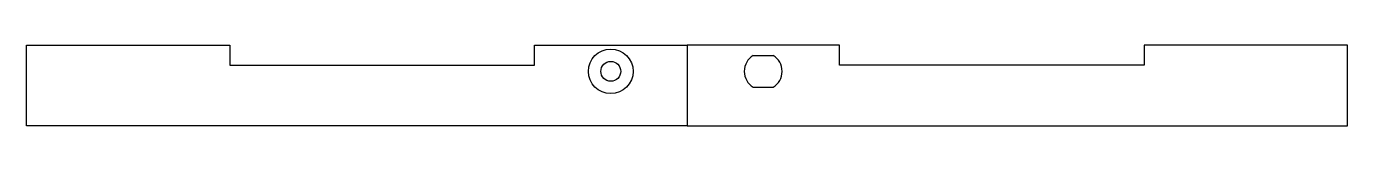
# Model space of a CAD drawing. Header units: millimetres. Extents: x 96 to 746, y 277 to 317.
import ezdxf

# ---------------------------------------------------------------- set-up
doc = ezdxf.new("R2010")
doc.units = ezdxf.units.MM
doc.layers.add('View', color=7, linetype='CONTINUOUS')

msp = doc.modelspace()

# ---------------------------------------------------------------- linework, layer by layer
at = {"layer": 'View'}
for p, q in [((95.5, 277), (95.5, 317)), ((95.5, 317), (195.5, 317)), ((195.5, 317), (195.5, 307)), ((345.5, 317), (420.5, 317)), ((345.5, 307), (345.5, 317)), ((420.5, 317), (420.5, 277)), ((495.5, 317), (420.5, 317)), ((495.5, 307), (495.5, 317)), ((745.5, 317), (645.5, 317)), ((645.5, 317), (645.5, 307)), ((745.5, 277), (745.5, 317)), ((195.5, 307), (345.5, 307)), ((453.093, 311.9), (462.907, 311.9)), ((645.5, 307), (495.5, 307)), ((453.093, 296.1), (462.907, 296.1)), ((420.5, 277), (95.5, 277)), ((420.5, 277), (745.5, 277))]:
    msp.add_line(p, q, dxfattribs=at)
for radius in [11, 4.9]:
    msp.add_circle((383, 304), radius, dxfattribs=at)
for start, end in [(121.847, -121.847), (-58.1532, 58.1532)]:
    msp.add_arc((458, 304), 9.3, start, end, dxfattribs=at)

doc.saveas('drawing.dxf')
